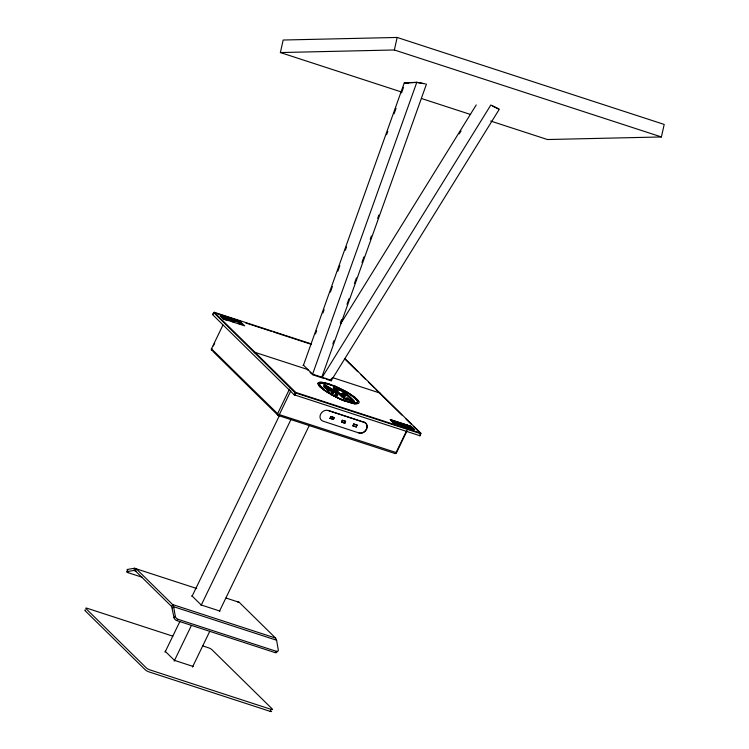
<?xml version="1.0" encoding="UTF-8"?>
<svg xmlns="http://www.w3.org/2000/svg" width="749" height="749" viewBox="0 0 749 749"><rect width="100%" height="100%" fill="white"/><g stroke="black" fill="none" stroke-linecap="round" stroke-linejoin="round"><path stroke-width="1.12" d="M329.036 393.394L320.095 387.093L318.166 384.612L318.044 383.282L319.299 386.063L323.877 390.042L330.983 394.517L341.469 399.769L330.983 394.517M357.479 401.539C357.835 402.456 356.29 398.524 357.545 401.417M142.263 577.292L127.882 572.611A2.827 0.637 9.8 0 1 127.19 571.599L127.564 569.427L134.474 568.248L136.234 568.791L172.635 604.555L173.618 606.699L175.303 616.333A2.827 1.685 45.3 0 0 177.972 619.292L276.372 651.34A2.827 1.685 45.3 0 0 278.282 649.87L276.596 640.236L275.613 638.092L239.212 602.327L237.452 601.784M127.882 572.611L128.013 571.89M401.67 92.052L280.379 52.552L283.169 40.025L397.148 37.45L664.204 124.428L661.414 136.955L547.435 139.529L490.689 121.048M280.379 52.552L394.358 49.977L397.148 37.45M333.23 388.169L334.4 387.945L333.464 387.842M342.948 391.175C326.302 387.355 338.997 387.945 344.287 392.233L352.929 400.809L343.885 397.728L334.831 388.918M303.382 365.437L404.282 82.896L416.8 82.315L425.404 83.869M315.469 333.895L316.649 330.59M322.941 312.979L324.12 309.683M330.403 292.073L332.369 286.567M337.874 271.157L339.84 265.661M345.336 250.25L346.515 246.945M386.606 134.698L387.785 131.393M394.077 113.782L396.043 108.277M401.539 92.876L403.505 87.371M312.502 374.388L416.8 82.315M332.837 343.969L334.017 340.664M340.308 323.034L341.488 319.739M347.002 304.309L348.968 298.804M354.474 283.384L356.44 277.87M361.945 262.45L363.911 256.944M370.212 239.315L371.392 236.01M377.683 218.39L378.863 215.085M321.724 377.393L426.471 84.066M336.273 395.163L336.273 395.163C336.563 392.851 333.155 390.828 336.367 394.217M333.605 393.141L333.605 393.141C333.183 394.311 329.335 392.158 332.622 393.515M344.989 358.696L420.751 433.137L420.011 435.768L294.151 394.779L212.557 314.608L214.214 312.277L311.518 343.969M419.786 435.843L420.751 433.137L295.808 392.448L214.214 312.277L212.557 314.608M226.039 319.982L223.782 319.327L220.393 315.629L241.159 322.388M220.393 315.629L223.904 319.074L244.67 325.843L241.047 322.426L220.73 315.816L223.904 319.289M224.644 317.473L224.522 317.726A2.519 0.543 25.8 0 1 225.14 317.951M223.782 319.327L220.73 315.816M222.93 325.122L211.452 348.875A1.414 1.161 -45.6 0 0 211.995 350.495A1.414 0.74 -72 0 1 211.827 350.195M213.353 345.944L214.673 343.211M226.938 318.475L232.649 321.227L230.664 320.478M226.675 319.467L226.554 319.72A2.519 0.543 25.8 0 0 227.087 319.87M231.085 319.823L233.154 321.855M232.976 321.798L231.198 319.58M233.688 321.564L236.085 321.218L233.688 321.564L231.581 319.701L233.782 321.78M238.088 323.465L239.849 322.51C229.653 320.254 245.073 321.845 238.678 323.596M276.99 651.143A2.827 1.685 45.3 0 1 275.089 652.613L176.689 620.565A2.827 1.685 45.3 0 1 174.011 617.607L171.671 606.54L135.269 570.775L136.234 568.791M171.671 606.54L172.635 604.555L275.613 638.092M289.47 389.152L277.551 413.822A1.414 1.161 -45.5 0 0 278.094 415.433L394.798 453.445A1.414 1.161 -45.5 0 0 396.418 452.799M290.743 390.997L279.265 414.749A1.414 0.74 -72 0 1 278.094 415.433L212.819 351.3M303.073 365.521L303.317 365.025L312.661 374.2L331.648 380.389L331.414 380.885L326.133 379.172M165.042 652.182L179.779 621.689M191.987 596.447L279.424 415.573M294.151 394.779L295.808 392.448L294.834 395.154M307.745 370.109L307.989 369.613L255.006 352.358L254.314 352.704M312.661 374.2L312.417 374.697L324.027 378.479M174.161 661.142L191.444 625.387M201.097 605.407L291.08 419.271M322.688 382.318L319.43 382.271L318.222 382.954L320.263 382.299L325.749 382.926L324.139 382.561M322.632 382.945L319.664 383.675L322.632 382.945L325.16 383.301L335.702 386.727L330.019 384.612M322.435 388.3L319.664 385.089L324.86 390.369L323.531 389.377M323.811 383.067L328.277 384.068M323.999 384.705L331.723 388.956L337.724 394.985L334.588 391.072L327.182 386.1M324.467 384.714L325.806 385.267M332.125 392.673L329.626 389.574L324.017 385.875L329.27 388.562L333.183 392.354L330.215 389.443M324.673 385.173L333.586 391.081L324.064 384.574M324.008 387.027L327.088 388.525L329.26 390.903M324.617 386.475L324.195 385.782M324.757 387.167L329.195 390.51M324.991 386.615C326.751 387.008 334.185 391.764 331.067 392.804M324.017 385.875L325.122 386.147M324.617 387.626L324.064 386.905M324.776 387.542L325.225 387.935L324.673 387.505M329.363 383.965L327.435 383.516L335.486 386.259L346.038 391.381L354.567 396.933L358.734 401.539L358.303 400.79M329.27 388.562L326.115 386.624M326.695 388.797C323.643 386.634 329.045 390.706 326.995 389.227M192.465 667.097L209.748 631.351M219.41 611.371L309.384 425.235M329.71 393.365L326.386 391.268L339.269 398.44L331.517 394.405M327.622 389.686L328.156 391.109L329.326 390.969M328.156 391.109L327.585 390.369M333.38 385.407L347.929 392.635L357.722 399.835M331.376 392.888L332.069 392.729M333.455 388.562L342.209 396.998L345.785 399.161L342.153 397.12L333.352 388.216M343.117 391.418L352.891 400.949L343.819 397.85L334.897 388.562M337.687 387.589L347.255 392.663L335.646 386.858M334.597 395.107L335.955 395.2M334.653 394.985L337.087 396.062L337.79 394.863M336.301 396.006L335.28 395.603M342.04 390.435L343.997 391.512L334.335 388.066M340.664 393.927L343.051 393.047C346.628 393.768 340.964 394.798 344.381 393.768M330.037 418.27L330.88 416.528L334.26 417.745L333.417 419.477L330.037 418.27L333.417 419.477M330.215 418.438L331.049 416.697M341.441 393.674L343.051 393.047M344.531 391.68L354.005 400.958L344.063 391.39M345.177 400.668L341.254 399.292L353.2 402.831L347.002 401.295M342.976 395.481L344.268 394.957L341.553 394.208M333.239 419.318L334.082 417.577L331.947 416.884M346.684 395.322C334.681 398.955 355.756 394.021 343.145 394.171M345.682 401.258L343.576 400.621L352.882 403.346L347.648 401.932M353.425 396.652L349.034 393.59L356.299 399.47L355.503 398.627M348.65 398.889L346.731 398.112M341.478 421.996L342.321 420.255L345.523 421.303L344.858 423.213L341.478 421.996L344.858 423.213M341.656 422.164L342.321 420.255M353.453 401.642L353.865 401.576M354.389 401.286L354.343 401.558M356.168 402.99C351.702 403.393 358.2 402.522 356.87 402.662M344.69 423.045L345.523 421.303M358.265 403.402C347.293 403.889 361.627 405.04 358.799 401.417M352.929 425.722L353.762 423.981L356.964 425.029L356.299 426.939L352.929 425.722L356.299 426.939M353.097 425.891L353.762 423.981M356.131 426.771L356.964 425.029M390.295 419.571L393.684 423.269L390.295 419.571L411.061 426.331L414.572 429.786L393.805 423.026M394.573 422.754L396.165 422.062M395.004 423.157L396.764 422.193L392.729 420.947M398.843 424.514C400.846 420.919 405.761 428.962 401.155 424.093L401.314 423.681M399.208 424.636L401.277 423.85M401.183 423.634L403.271 425.956M402.194 424.43C409.422 429.954 393.169 418.317 407.905 427.183L405.546 425.058L407.166 427.014M85.442 610.07A2.827 0.609 25.8 0 0 85.058 610.641L145.456 669.981A2.827 0.609 25.8 0 0 148.882 671.853L270.174 711.353L271.129 709.369A2.827 0.609 25.8 0 0 272.28 708.994L211.883 649.645A2.827 0.609 25.8 0 0 208.447 647.782L202.885 645.966M406.567 430.834L395.968 452.761A1.414 0.74 -72 0 1 394.798 453.445M396.549 452.574L407.147 430.647M410.321 427.932L410.199 428.185A2.519 0.543 25.8 0 0 411.398 428.344M346.628 398.14L347.227 398.019M317.979 383.404L318.288 382.833M319.72 383.554L319.608 385.211M357.236 402.475L357.526 401.932M340.542 323.999L476.233 104.926M459.203 133.902L461.047 130.925M322.033 377.562L490.829 105.029L499.33 109.195L331.255 380.567M330.562 380.192L331.788 378.208M172.326 607.973L173.618 606.699L276.596 640.236M174.011 617.607L175.303 616.333M176.689 620.565L177.972 619.292M275.089 652.613L276.372 651.34M334.794 388.572L334.775 389.04M394.451 423.007L396.052 422.314M213.746 312.548L295.115 392.794L420.975 433.783M398.758 424.44L400.294 424.065M127.19 571.599L134.099 570.41L135.269 570.775M405.078 82.97L416.978 82.418L423.503 83.598M353.144 402.953L354.389 402.953M352.816 403.468L354.333 403.589M404.282 82.896L408.345 83.56M325.693 383.048L327.5 383.394M211.93 348.659L211.321 348.697L278.169 414.253L396.661 452.714M394.358 49.977L661.414 136.955M421.696 98.578L470.653 114.522M214.851 312.904L241.384 321.546M245.812 322.988L271.241 331.273M273.451 331.994L311.05 344.24M220.272 315.872L228.099 318.494M238.201 323.222L242.236 324.467M332.5 377.599L379.958 393.056L380.174 393.702M343.079 394.302L346.628 395.453M340.72 393.796L344.268 394.957M345.785 399.161L353.069 401.389M404.385 424.449L409.843 426.228M404.413 424.533L409.759 426.275M395.116 422.904L398.571 424.093L394.704 422.885M401.342 425.76L412.268 429.317M328.118 410.461L364.22 422.333A6.076 5.009 -45.5 0 1 366.561 429.271A6.076 5.009 -45.5 0 1 359.061 433.006L322.959 421.135A6.076 5.009 -45.5 0 1 320.619 414.197A6.076 5.009 -45.5 0 1 328.118 410.461L364.22 422.333M342.49 420.423L345.701 421.472M353.94 424.149L357.142 425.198M196.697 588.508L134.474 568.248L134.099 570.41L136.299 571.131M226.001 598.03L239.212 602.327M219.972 611.09L201.209 604.977L191.866 595.792M172.841 636.182L87.165 608.282A2.827 0.609 25.8 0 0 86.013 608.656L146.42 667.996A2.827 0.609 25.8 0 0 149.847 669.859L271.129 709.369M193.205 666.47L174.442 660.356L165.089 651.181M347.171 398.15L347.985 398.515M341.469 399.769L343.632 400.49M339.269 398.44L341.319 399.17M325.066 386.269L326.058 386.746M492.805 106.171L498.544 108.989M233.098 321.555L227.677 318.643L229.128 320.263L227.059 318.231M401.745 424.103L407.784 427.436L405.424 425.301M342.986 393.169L344.325 393.89M343.033 395.36L344.371 396.09M347.311 392.542L348.968 393.712M324.916 390.248L326.33 391.399M333.651 390.95L334.606 392.055M345.205 359.342L357.694 371.607M361.027 374.884L365.184 378.975M368.517 382.243L374.341 387.973M376.007 389.611L401.82 414.965M405.986 419.056L410.976 423.962M413.476 426.424L419.309 432.145M414.234 429.598L410.948 426.368L390.641 419.758L393.805 423.232M310.086 372.403L311.64 373.938M359.061 433.006L358.883 432.838A6.076 5.009 -45.5 0 0 363.977 431.901M231.329 320.3L232.527 321.471M356.355 399.348L356.899 400.247M333.249 392.233L333.464 392.869M127.723 570.242A2.827 0.637 9.8 0 1 127.564 569.427M364.051 422.164A6.076 5.009 -45.5 0 1 366.701 428.325M366.504 428.849A6.076 5.009 -45.5 0 1 365.971 429.842M365.643 430.319A6.076 5.009 -45.5 0 1 365.278 430.759M364.875 431.181A6.076 5.009 -45.5 0 1 364.435 431.555M226.9 319.729A2.21 0.477 25.8 0 1 226.432 319.598M225.889 319.402A2.21 0.477 25.8 0 1 223.895 318.269M224.176 317.716A2.21 0.477 25.8 0 1 225.187 318.044M225.936 319.495A2.519 0.543 25.8 0 1 223.661 318.203M411.126 428.203A2.21 0.477 25.8 0 1 409.534 427.866A2.21 0.477 25.8 0 1 407.54 426.733M409.591 427.96A2.519 0.543 25.8 0 1 407.316 426.668M271.578 711.335A2.827 0.609 25.8 0 1 270.174 711.353M224.26 318.213A2.21 0.477 25.8 0 0 227.593 319.486A2.21 0.477 25.8 0 0 225.121 317.726A2.21 0.477 25.8 0 0 224.26 318.213M224.063 318.175A2.519 0.543 25.8 0 0 227.865 319.626A2.519 0.543 25.8 0 0 225.046 317.623A2.519 0.543 25.8 0 0 224.063 318.175M407.905 426.677A2.21 0.477 25.8 0 0 411.248 427.951A2.21 0.477 25.8 0 0 408.767 426.19A2.21 0.477 25.8 0 0 407.905 426.677M407.709 426.64A2.519 0.543 25.8 0 0 411.51 428.091A2.519 0.543 25.8 0 0 408.692 426.087A2.519 0.543 25.8 0 0 407.709 426.64"/></g></svg>
